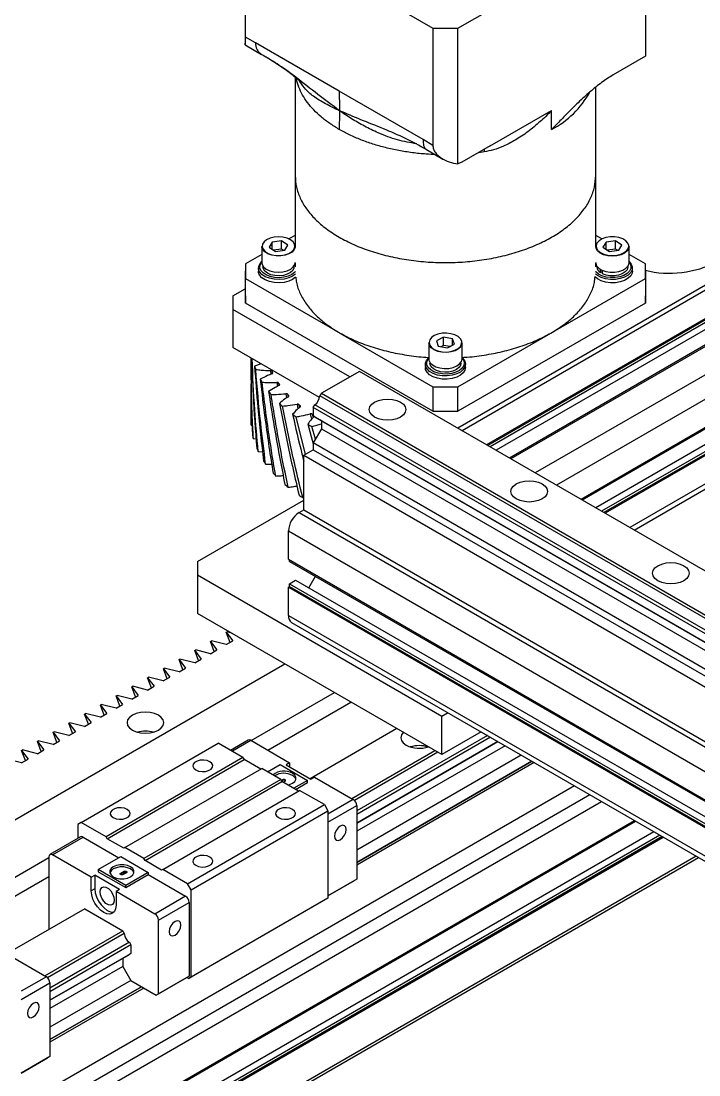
# Model space of a CAD drawing. Header units: millimetres. Extents: x 0 to 597, y 0 to 420.
# Drawn here: x 364.35 to 377.89, y 161.42 to 182.45 of the extents above; entities that cross this region are included whole.
import ezdxf

# ---------------------------------------------------------------- set-up
doc = ezdxf.new("R2010")
doc.units = ezdxf.units.MM

msp = doc.modelspace()

# ---------------------------------------------------------------- linework, layer by layer
at = {"color": 7, "linetype": 'Continuous', "lineweight": 25}
for p, q in [((368.824, 184.617), (368.824, 181.98)), ((376.824, 181.895), (376.824, 184.617)), ((368.832, 184.472), (372.573, 182.312)), ((368.832, 182.131), (368.832, 184.472)), ((373.074, 182.312), (376.816, 184.472)), ((376.816, 184.472), (376.816, 181.75)), ((372.573, 182.312), (373.074, 182.312)), ((372.573, 182.312), (372.573, 179.971)), ((373.074, 179.601), (373.074, 182.312)), ((368.823, 181.978), (369.154, 181.787)), ((369.029, 182.017), (368.832, 182.131)), ((370.702, 181.051), (369.029, 182.017)), ((376.816, 181.75), (376.173, 181.379)), ((376.816, 181.895), (376.816, 181.75)), ((369.824, 181.334), (369.824, 179.363)), ((375.824, 179.363), (375.824, 181.129)), ((372.376, 180.085), (370.702, 181.051)), ((373.717, 179.961), (374.945, 180.67)), ((374.945, 180.289), (374.945, 180.67)), ((372.573, 179.971), (372.376, 180.085)), ((372.444, 179.888), (372.775, 179.697)), ((373.717, 179.961), (373.154, 179.636)), ((373.154, 179.636), (373.074, 179.601)), ((369.824, 179.364), (369.824, 177.954)), ((375.824, 177.954), (375.824, 179.364)), ((381.198, 179.019), (373.069, 174.327)), ((381.776, 178.686), (373.647, 173.993)), ((381.799, 178.672), (373.67, 173.979)), ((381.846, 178.645), (373.717, 173.952)), ((381.964, 178.577), (373.835, 173.884)), ((382.233, 178.422), (374.104, 173.729)), ((382.257, 178.408), (374.128, 173.715)), ((369.824, 178.175), (369.7, 178.104)), ((375.948, 178.104), (375.824, 178.175)), ((369.364, 178.041), (369.304, 177.937)), ((369.551, 178.063), (369.364, 178.041)), ((369.364, 177.898), (369.364, 178.041)), ((369.677, 177.981), (369.551, 178.063)), ((369.551, 177.9), (369.551, 178.063)), ((369.617, 177.877), (369.677, 177.981)), ((376.031, 178.041), (375.97, 177.937)), ((376.217, 178.063), (376.031, 178.041)), ((376.031, 177.898), (376.031, 178.041)), ((376.344, 177.981), (376.217, 178.063)), ((376.217, 177.9), (376.217, 178.063)), ((376.284, 177.877), (376.344, 177.981)), ((369.157, 177.791), (368.832, 177.603)), ((369.157, 177.953), (369.157, 177.632)), ((369.304, 177.937), (369.43, 177.854)), ((369.551, 177.9), (369.39, 177.881)), ((369.43, 177.854), (369.617, 177.877)), ((369.591, 177.874), (369.551, 177.9)), ((375.831, 177.915), (375.824, 177.95)), ((375.97, 177.937), (376.097, 177.854)), ((376.217, 177.9), (376.056, 177.881)), ((376.097, 177.854), (376.284, 177.877)), ((376.258, 177.874), (376.217, 177.9)), ((376.49, 177.632), (376.49, 177.953)), ((376.816, 177.603), (376.49, 177.791)), ((368.832, 177.603), (368.832, 177.313)), ((369.181, 177.561), (369.181, 177.545)), ((369.8, 177.545), (369.8, 177.561)), ((369.824, 177.628), (369.824, 177.545)), ((375.824, 177.545), (375.824, 177.628)), ((375.848, 177.561), (375.848, 177.545)), ((376.467, 177.545), (376.467, 177.561)), ((376.816, 177.313), (376.816, 177.603)), ((368.824, 177.458), (368.824, 176.968)), ((369.09, 177.523), (369.09, 177.458)), ((375.92, 177.43), (375.92, 177.497)), ((375.958, 177.452), (375.92, 177.43)), ((375.958, 177.408), (375.958, 177.478)), ((376.557, 177.458), (376.557, 177.523)), ((376.824, 176.968), (376.824, 177.458)), ((368.832, 176.824), (368.832, 177.313)), ((368.832, 177.313), (370.688, 176.242)), ((374.959, 176.242), (376.816, 177.313)), ((376.816, 177.313), (376.816, 176.824)), ((368.581, 176.968), (368.824, 177.108)), ((368.581, 176.968), (368.581, 176.696)), ((368.832, 176.968), (368.832, 176.824)), ((382.653, 177.015), (375.532, 172.904)), ((382.676, 177.001), (375.556, 172.891)), ((376.816, 176.824), (376.816, 176.968)), ((372.573, 174.664), (368.832, 176.824)), ((376.816, 176.824), (373.074, 174.664)), ((382.921, 176.832), (375.825, 172.736)), ((383.039, 176.764), (375.943, 172.667)), ((370.914, 175.349), (368.581, 176.696)), ((368.581, 176.696), (368.581, 175.934)), ((382.676, 176.5), (375.99, 172.64)), ((382.676, 176.473), (376.013, 172.627)), ((370.688, 176.242), (370.702, 176.233)), ((370.702, 176.233), (370.717, 176.225)), ((370.717, 176.225), (372.573, 175.153)), ((372.785, 176.142), (372.643, 176.069)), ((372.966, 176.108), (372.785, 176.142)), ((372.785, 175.979), (372.785, 176.142)), ((373.005, 176), (372.966, 176.108)), ((372.966, 175.98), (372.966, 176.108)), ((373.074, 175.153), (374.931, 176.225)), ((374.931, 176.225), (374.959, 176.242)), ((370.311, 174.935), (368.581, 175.934)), ((372.49, 176.029), (372.49, 175.708)), ((372.643, 176.069), (372.681, 175.962)), ((372.681, 175.962), (372.862, 175.927)), ((372.785, 175.979), (372.732, 175.952)), ((372.916, 175.954), (372.785, 175.979)), ((372.862, 175.927), (373.005, 176)), ((373.157, 175.708), (373.157, 176.029)), ((368.941, 175.726), (368.941, 175.585)), ((376.592, 172.293), (382.672, 175.803)), ((369.142, 175.61), (369.013, 175.561)), ((369.361, 175.459), (369.373, 175.432)), ((371.106, 175.46), (370.347, 175.022)), ((401.212, 158.08), (371.106, 175.46)), ((372.424, 175.599), (372.424, 175.534)), ((372.514, 175.636), (372.514, 175.621)), ((373.133, 175.621), (373.133, 175.636)), ((373.224, 175.534), (373.224, 175.599)), ((368.944, 174.385), (368.944, 175.21)), ((369.493, 175.227), (369.511, 175.201)), ((369.513, 175.189), (369.511, 175.201)), ((370.347, 175.022), (370.316, 174.969)), ((370.347, 175.022), (400.951, 157.354)), ((372.573, 175.153), (373.074, 175.153)), ((372.573, 175.153), (372.573, 174.664)), ((373.074, 174.664), (373.074, 175.153)), ((369.673, 175.004), (369.696, 174.98)), ((369.7, 174.957), (369.696, 174.98)), ((400.951, 157.284), (370.316, 174.969)), ((368.941, 174.779), (368.941, 174.525)), ((369.897, 174.796), (369.925, 174.774)), ((369.929, 174.75), (369.925, 174.774)), ((370.161, 174.605), (370.184, 174.59)), ((370.184, 174.74), (370.215, 174.793)), ((401.389, 156.726), (370.184, 174.74)), ((370.184, 174.74), (370.184, 174.569)), ((400.951, 157.049), (370.215, 174.793)), ((372.573, 174.664), (373.074, 174.664)), ((368.943, 174.525), (368.942, 174.449)), ((370.027, 173.803), (369.841, 174.554)), ((370.077, 174.405), (370.184, 174.01)), ((370.184, 174.569), (401.389, 156.554)), ((370.215, 174.551), (370.184, 174.569)), ((370.202, 174.549), (370.199, 174.562)), ((370.215, 174.551), (401.389, 156.554)), ((401.389, 156.554), (370.316, 174.492)), ((370.347, 174.475), (370.316, 174.492)), ((370.347, 174.475), (401.389, 156.554)), ((370.347, 174.475), (370.347, 174.311)), ((368.944, 174.385), (368.967, 174.38)), ((370.228, 174.106), (370.156, 174.36)), ((370.347, 174.311), (370.184, 174.03)), ((370.347, 174.311), (401.389, 156.391)), ((368.987, 174.121), (369.044, 174.112)), ((401.389, 156.015), (370.184, 174.03)), ((370.184, 174.03), (370.184, 173.894)), ((369.085, 173.861), (369.174, 173.854)), ((369.995, 173.785), (370.184, 173.894)), ((369.995, 172.696), (369.995, 173.785)), ((369.995, 173.785), (401.389, 155.661)), ((370.184, 173.894), (401.389, 155.879)), ((369.974, 172.942), (369.995, 172.946)), ((367.874, 171.662), (369.995, 172.886)), ((369.901, 172.642), (369.995, 172.696)), ((369.901, 172.642), (434.012, 135.631)), ((369.995, 172.696), (402.994, 153.646)), ((369.689, 172.274), (433.8, 135.264)), ((369.689, 171.708), (369.689, 172.274)), ((367.874, 171.662), (367.874, 171.389)), ((369.689, 171.708), (433.8, 134.698)), ((369.713, 171.667), (369.713, 171.694)), ((369.713, 171.667), (433.824, 134.657)), ((372.753, 168.573), (367.874, 171.389)), ((367.874, 171.389), (367.874, 170.627)), ((369.713, 171.221), (369.83, 171.289)), ((369.83, 171.289), (433.941, 134.278)), ((370.094, 171.136), (370.229, 171.369)), ((369.689, 171.153), (369.713, 171.166)), ((369.689, 171.153), (433.8, 134.142)), ((369.689, 170.587), (369.689, 171.153)), ((369.713, 171.221), (433.824, 134.21)), ((369.713, 171.166), (369.713, 171.221)), ((369.713, 171.166), (433.824, 134.156)), ((372.753, 167.811), (367.874, 170.627)), ((369.689, 170.587), (433.8, 133.576)), ((369.751, 170.449), (433.862, 133.439)), ((368.448, 170.251), (368.465, 170.261)), ((368.448, 170.251), (368.577, 170.081)), ((368.523, 170.05), (368.448, 170.251)), ((368.541, 170.242), (368.465, 170.261)), ((368.134, 170.07), (368.151, 170.08)), ((368.134, 170.07), (368.262, 169.899)), ((368.209, 169.868), (368.134, 170.07)), ((368.447, 170.006), (368.151, 170.08)), ((368.447, 170.006), (368.577, 170.081)), ((367.819, 169.888), (367.837, 169.898)), ((367.819, 169.888), (367.948, 169.718)), ((367.894, 169.687), (367.819, 169.888)), ((368.132, 169.824), (367.837, 169.898)), ((368.132, 169.824), (368.262, 169.899)), ((346.184, 156.092), (369.618, 169.62)), ((367.505, 169.707), (367.523, 169.717)), ((367.505, 169.707), (367.634, 169.536)), ((367.58, 169.505), (367.505, 169.707)), ((367.818, 169.643), (367.523, 169.717)), ((367.818, 169.643), (367.948, 169.718)), ((366.877, 169.344), (366.894, 169.354)), ((366.877, 169.344), (367.005, 169.173)), ((366.952, 169.142), (366.877, 169.344)), ((367.19, 169.28), (366.894, 169.354)), ((367.19, 169.28), (367.32, 169.355)), ((367.191, 169.525), (367.208, 169.536)), ((367.191, 169.525), (367.32, 169.355)), ((367.266, 169.324), (367.191, 169.525)), ((367.504, 169.461), (367.208, 169.536)), ((367.504, 169.461), (367.634, 169.536)), ((366.562, 169.163), (366.58, 169.173)), ((366.562, 169.163), (366.691, 168.992)), ((366.637, 168.961), (366.562, 169.163)), ((366.875, 169.098), (366.58, 169.173)), ((366.875, 169.098), (367.005, 169.173)), ((366.248, 168.981), (366.266, 168.991)), ((366.248, 168.981), (366.377, 168.811)), ((366.323, 168.78), (366.248, 168.981)), ((366.561, 168.917), (366.266, 168.991)), ((366.561, 168.917), (366.691, 168.992)), ((368.947, 168.089), (370.608, 169.049)), ((365.934, 168.8), (365.951, 168.81)), ((365.934, 168.8), (366.063, 168.629)), ((366.009, 168.598), (365.934, 168.8)), ((366.247, 168.736), (365.951, 168.81)), ((366.247, 168.736), (366.377, 168.811)), ((369.277, 167.899), (370.938, 168.858)), ((365.619, 168.618), (365.637, 168.628)), ((365.619, 168.618), (365.748, 168.448)), ((365.695, 168.417), (365.619, 168.618)), ((365.933, 168.554), (365.637, 168.628)), ((365.933, 168.554), (366.063, 168.629)), ((372.877, 168.645), (372.753, 168.573)), ((372.753, 167.811), (372.753, 168.573)), ((365.305, 168.437), (365.323, 168.447)), ((365.305, 168.437), (365.434, 168.266)), ((365.38, 168.235), (365.305, 168.437)), ((365.618, 168.373), (365.323, 168.447)), ((365.618, 168.373), (365.748, 168.448)), ((371.855, 168.329), (370.123, 167.329)), ((364.677, 168.074), (364.694, 168.084)), ((364.99, 168.01), (364.694, 168.084)), ((364.99, 168.01), (365.12, 168.085)), ((364.991, 168.256), (365.008, 168.266)), ((364.991, 168.256), (365.12, 168.085)), ((365.066, 168.054), (364.991, 168.256)), ((365.304, 168.191), (365.008, 168.266)), ((365.304, 168.191), (365.434, 168.266)), ((368.887, 168.1), (368.531, 167.894)), ((368.937, 168.095), (369.712, 167.647)), ((373.663, 168.191), (371.054, 166.685)), ((373.724, 168.156), (371.054, 166.614)), ((373.537, 168.263), (372.753, 167.811)), ((364.362, 167.893), (364.38, 167.903)), ((364.362, 167.893), (364.491, 167.722)), ((364.438, 167.691), (364.362, 167.893)), ((364.675, 167.828), (364.38, 167.903)), ((364.675, 167.828), (364.805, 167.904)), ((364.677, 168.074), (364.805, 167.904)), ((364.752, 167.873), (364.677, 168.074)), ((365.552, 166.457), (368.286, 168.035)), ((368.781, 167.749), (368.286, 168.035)), ((370.952, 166.932), (372.614, 167.891)), ((371.054, 166.443), (373.872, 168.07)), ((371.054, 166.443), (373.872, 168.07)), ((373.872, 168.07), (371.054, 166.443)), ((371.054, 166.443), (373.872, 168.07)), ((374.014, 167.988), (371.054, 166.28)), ((364.361, 167.647), (364.066, 167.721)), ((364.361, 167.647), (364.491, 167.722)), ((368.781, 167.749), (366.047, 166.171)), ((366.071, 166.13), (368.805, 167.709)), ((368.781, 167.749), (368.805, 167.709)), ((369.135, 167.518), (368.805, 167.709)), ((372.675, 167.856), (371.009, 166.893)), ((374.339, 167.801), (371.054, 165.904)), ((371.054, 165.659), (374.551, 167.678)), ((374.551, 167.678), (371.054, 165.659)), ((366.424, 165.953), (369.159, 167.532)), ((369.536, 167.314), (369.159, 167.532)), ((369.272, 167.466), (369.522, 167.611)), ((369.522, 167.611), (370.068, 167.295)), ((369.712, 167.647), (369.642, 167.606)), ((369.642, 167.606), (370.137, 167.321)), ((369.712, 167.647), (369.712, 167.566)), ((374.598, 167.651), (371.054, 165.605)), ((369.536, 167.314), (366.802, 165.736)), ((366.825, 165.695), (369.559, 167.273)), ((369.536, 167.314), (369.559, 167.273)), ((369.573, 167.308), (369.547, 167.294)), ((369.555, 167.281), (369.573, 167.292)), ((369.889, 167.083), (369.559, 167.273)), ((369.573, 167.292), (369.573, 167.308)), ((369.583, 167.26), (369.621, 167.281)), ((370.068, 167.295), (369.795, 167.137)), ((369.833, 167.115), (370.068, 167.251)), ((370.068, 167.251), (370.068, 167.295)), ((370.137, 167.321), (370.207, 167.362)), ((370.207, 167.362), (370.983, 166.914)), ((375.4, 167.188), (349.272, 152.105)), ((367.179, 165.518), (369.913, 167.096)), ((370.408, 166.811), (369.913, 167.096)), ((367.674, 165.232), (370.408, 166.811)), ((367.744, 165.11), (370.478, 166.688)), ((370.408, 166.811), (370.478, 166.688)), ((370.478, 166.688), (370.478, 164.946)), ((371.054, 166.791), (371.054, 165.322)), ((352.522, 152.598), (376.597, 166.497)), ((352.545, 152.585), (376.621, 166.483)), ((365.552, 166.457), (365.482, 166.416)), ((365.482, 166.416), (365.482, 166.134)), ((366.047, 166.171), (365.552, 166.457)), ((352.908, 152.375), (376.984, 166.274)), ((353.026, 152.307), (377.102, 166.206)), ((353.073, 152.28), (377.149, 166.179)), ((353.097, 152.266), (377.173, 166.165)), ((365.54, 166.168), (364.927, 165.814)), ((364.977, 165.809), (365.59, 166.163)), ((365.59, 166.163), (366.302, 165.752)), ((366.071, 166.13), (366.047, 166.171)), ((366.401, 165.94), (366.071, 166.13)), ((364.906, 165.768), (364.906, 164.318)), ((365.753, 165.361), (364.977, 165.809)), ((365.892, 165.515), (366.34, 165.774)), ((366.34, 165.774), (366.886, 165.458)), ((366.424, 165.953), (366.401, 165.94)), ((366.802, 165.736), (366.424, 165.953)), ((353.801, 151.86), (377.877, 165.758)), ((362.818, 164.552), (364.906, 165.757)), ((366.825, 165.695), (366.802, 165.736)), ((367.155, 165.504), (366.825, 165.695)), ((363.148, 164.361), (364.906, 165.376)), ((365.753, 165.361), (365.823, 165.402)), ((365.753, 165.089), (365.753, 165.361)), ((366.318, 165.116), (365.823, 165.402)), ((365.823, 165.402), (365.823, 165.13)), ((366.439, 165.199), (365.892, 165.515)), ((365.892, 165.515), (365.892, 165.472)), ((365.892, 165.472), (366.439, 165.156)), ((366.34, 165.425), (366.333, 165.42)), ((366.34, 165.442), (366.406, 165.48)), ((366.406, 165.463), (366.34, 165.425)), ((366.34, 165.425), (366.34, 165.442)), ((366.453, 165.453), (366.387, 165.414)), ((366.406, 165.463), (366.406, 165.48)), ((366.886, 165.458), (366.439, 165.199)), ((366.439, 165.156), (366.886, 165.414)), ((366.886, 165.458), (366.886, 165.414)), ((366.886, 165.414), (367.636, 164.982)), ((367.179, 165.518), (367.155, 165.504)), ((367.674, 165.232), (367.179, 165.518)), ((366.439, 165.156), (366.439, 165.199)), ((367.744, 165.11), (367.674, 165.232)), ((371.054, 165.322), (370.478, 164.99)), ((370.478, 164.99), (371.006, 165.294)), ((371.054, 165.322), (371.006, 165.294)), ((365.823, 165.13), (365.753, 165.089)), ((366.318, 165.116), (366.248, 165.076)), ((366.248, 165.076), (366.248, 164.803)), ((367.023, 164.628), (366.248, 165.076)), ((367.636, 164.982), (367.023, 164.628)), ((367.744, 163.368), (367.744, 165.11)), ((370.478, 164.946), (367.744, 163.368)), ((370.478, 164.946), (370.431, 164.919)), ((365.621, 164.73), (363.994, 163.791)), ((365.621, 164.73), (366.38, 164.292)), ((367.094, 164.505), (367.707, 164.859)), ((370.431, 164.919), (367.697, 163.34)), ((367.707, 164.859), (367.707, 163.389)), ((367.094, 163.036), (367.094, 164.505)), ((364.824, 163.394), (366.38, 164.292)), ((366.38, 164.292), (366.41, 164.239)), ((366.41, 164.239), (364.88, 163.356)), ((366.512, 164.063), (364.925, 163.147)), ((366.542, 164.01), (364.925, 163.077)), ((366.512, 164.063), (366.542, 164.01)), ((366.542, 164.01), (366.542, 163.839)), ((364.079, 163.824), (364.855, 163.376)), ((364.925, 162.905), (366.542, 163.839)), ((364.925, 162.905), (366.512, 163.821)), ((366.41, 163.762), (364.925, 162.905)), ((364.925, 162.905), (366.38, 163.745)), ((366.41, 163.762), (366.38, 163.745)), ((366.38, 163.745), (366.38, 163.581)), ((366.542, 163.839), (366.512, 163.821)), ((366.38, 163.581), (364.925, 162.742)), ((366.38, 163.581), (366.542, 163.3)), ((366.542, 163.3), (364.925, 162.366)), ((364.925, 163.254), (364.925, 161.784)), ((366.542, 163.3), (367.047, 163.008)), ((367.047, 163.008), (367.659, 163.362)), ((367.707, 163.389), (367.094, 163.036)), ((367.659, 163.362), (367.707, 163.389)), ((367.659, 163.362), (367.697, 163.34)), ((367.697, 163.34), (367.744, 163.368)), ((364.925, 162.121), (366.754, 163.177)), ((366.754, 163.177), (364.925, 162.121)), ((366.802, 163.15), (364.925, 162.067)), ((367.047, 163.008), (367.094, 163.036)), ((364.925, 161.784), (364.35, 161.452)), ((364.925, 161.784), (364.878, 161.757)), ((364.35, 161.452), (364.878, 161.757))]:
    msp.add_line(p, q, dxfattribs=at)
at = {"color": 8, "linetype": 'Continuous', "lineweight": 25}
for p, q in [((373.598, 179.892), (373.597, 179.84)), ((381.286, 178.969), (373.156, 174.276)), ((382.747, 178.125), (374.618, 173.432)), ((382.653, 177.581), (375.042, 173.187)), ((382.653, 175.893), (376.504, 172.344)), ((369.33, 175.474), (369.337, 175.402)), ((369.361, 175.459), (369.366, 175.41)), ((369.46, 175.239), (369.471, 175.162)), ((369.493, 175.227), (369.5, 175.178)), ((369.638, 175.014), (369.652, 174.931)), ((369.673, 175.004), (369.682, 174.951)), ((369.86, 174.804), (369.879, 174.711)), ((369.897, 174.796), (369.909, 174.737)), ((370.123, 174.61), (370.148, 174.505)), ((370.161, 174.605), (370.173, 174.558)), ((368.56, 167.877), (368.937, 168.095)), ((351.7, 153.153), (375.706, 167.011)), ((351.866, 152.977), (375.942, 166.875)), ((370.983, 166.914), (370.478, 166.623)), ((370.478, 166.459), (371.054, 166.791)), ((353.752, 151.888), (377.828, 165.787)), ((364.855, 163.376), (364.35, 163.085)), ((364.35, 162.922), (364.925, 163.254))]:
    msp.add_line(p, q, dxfattribs=at)
at = {"color": 8, "linetype": 'Continuous', "lineweight": 25, "flags": 128}
msp.add_lwpolyline([(373.597, 179.84), (373.489, 179.825), (373.479, 179.823)], dxfattribs=at)
at = {"color": 7, "linetype": 'Continuous', "lineweight": 25, "flags": 128}
for points in [[(369.81, 177.997), (369.781, 178.045), (369.73, 178.087), (369.661, 178.12), (369.579, 178.14), (369.491, 178.147), (369.403, 178.141), (369.321, 178.12), (369.252, 178.088), (369.201, 178.046), (369.171, 177.998), (369.165, 177.946), (369.182, 177.896), (369.223, 177.851), (369.284, 177.813), (369.36, 177.786), (369.445, 177.772), (369.534, 177.772), (369.62, 177.786), (369.696, 177.812), (369.757, 177.85), (369.798, 177.895), (369.816, 177.946), (369.81, 177.997)], [(375.837, 177.921), (375.867, 177.873), (375.918, 177.831), (375.987, 177.798), (376.068, 177.777), (376.156, 177.77), (376.245, 177.777), (376.326, 177.798), (376.395, 177.83), (376.447, 177.872), (376.477, 177.92), (376.483, 177.971), (376.465, 178.022), (376.424, 178.067), (376.364, 178.105), (376.288, 178.132), (376.202, 178.146), (376.113, 178.146), (376.028, 178.132), (375.952, 178.105), (375.891, 178.068), (375.85, 178.022), (375.831, 177.972), (375.837, 177.921)], [(369.824, 177.953), (369.823, 177.94), (369.804, 177.889), (369.762, 177.842), (369.7, 177.804), (369.623, 177.777), (369.535, 177.763), (369.444, 177.763), (369.357, 177.777), (369.28, 177.804), (369.218, 177.843), (369.176, 177.889), (369.158, 177.941), (369.157, 177.953)], [(376.49, 177.953), (376.483, 177.914), (376.453, 177.865), (376.4, 177.822), (376.33, 177.789), (376.246, 177.768), (376.156, 177.761), (376.066, 177.768), (375.983, 177.789), (375.913, 177.822), (375.861, 177.865), (375.831, 177.915)], [(369.831, 177.402), (369.773, 177.36), (369.694, 177.325), (369.602, 177.302), (369.503, 177.293), (369.403, 177.298), (369.309, 177.318), (369.226, 177.35), (369.16, 177.394), (369.114, 177.445), (369.092, 177.502), (369.095, 177.56), (369.123, 177.615), (369.157, 177.651)], [(369.754, 177.393), (369.681, 177.36), (369.595, 177.338), (369.502, 177.33), (369.409, 177.335), (369.321, 177.353), (369.244, 177.384), (369.182, 177.424), (369.139, 177.472), (369.119, 177.525), (369.122, 177.579), (369.148, 177.631), (369.157, 177.642)], [(369.157, 177.632), (369.164, 177.594), (369.194, 177.544), (369.246, 177.501), (369.317, 177.468), (369.4, 177.447), (369.49, 177.44), (369.58, 177.447), (369.663, 177.468), (369.734, 177.501), (369.786, 177.543), (369.817, 177.593), (369.824, 177.632)], [(369.8, 177.545), (369.797, 177.521), (369.774, 177.474), (369.729, 177.432), (369.666, 177.398), (369.589, 177.376), (369.505, 177.367), (369.42, 177.371), (369.34, 177.389), (369.272, 177.419), (369.22, 177.458), (369.189, 177.504), (369.181, 177.545)], [(376.49, 177.651), (376.533, 177.602), (376.555, 177.545), (376.552, 177.487), (376.524, 177.432), (376.473, 177.382), (376.402, 177.341), (376.316, 177.312), (376.22, 177.295), (376.119, 177.294), (376.022, 177.306), (375.932, 177.332), (375.857, 177.371), (375.817, 177.402)], [(376.49, 177.642), (376.508, 177.618), (376.529, 177.565), (376.526, 177.511), (376.5, 177.46), (376.452, 177.413), (376.386, 177.375), (376.305, 177.347), (376.216, 177.332), (376.122, 177.331), (376.031, 177.342), (375.947, 177.367), (375.877, 177.403), (375.824, 177.447), (375.82, 177.453)], [(375.824, 177.632), (375.825, 177.62), (375.843, 177.568), (375.884, 177.522), (375.946, 177.483), (376.024, 177.456), (376.111, 177.442), (376.202, 177.442), (376.289, 177.456), (376.367, 177.483), (376.429, 177.521), (376.471, 177.567), (376.49, 177.619), (376.49, 177.632)], [(376.467, 177.545), (376.466, 177.537), (376.45, 177.488), (376.412, 177.444), (376.354, 177.407), (376.281, 177.382), (376.199, 177.368), (376.113, 177.368), (376.031, 177.382), (375.958, 177.408)], [(369.831, 177.337), (369.773, 177.295), (369.694, 177.259), (369.602, 177.236), (369.503, 177.227), (369.403, 177.233), (369.309, 177.252), (369.226, 177.285), (369.16, 177.328), (369.114, 177.38), (369.092, 177.436), (369.09, 177.458)], [(369.828, 177.453), (369.812, 177.435), (369.754, 177.393)], [(376.557, 177.458), (376.552, 177.422), (376.524, 177.366), (376.473, 177.317), (376.402, 177.276), (376.316, 177.246), (376.22, 177.23), (376.119, 177.228), (376.022, 177.241), (375.932, 177.267), (375.857, 177.305), (375.817, 177.337)], [(372.758, 176.219), (372.674, 176.202), (372.601, 176.173), (372.545, 176.133), (372.509, 176.086), (372.497, 176.035), (372.509, 175.984), (372.544, 175.937), (372.6, 175.897), (372.673, 175.867), (372.757, 175.85), (372.845, 175.846), (372.932, 175.857), (373.012, 175.88), (373.077, 175.915), (373.123, 175.959), (373.147, 176.009), (373.148, 176.06), (373.124, 176.109), (373.078, 176.153), (373.013, 176.188), (372.934, 176.212), (372.847, 176.223), (372.758, 176.219)], [(373.157, 176.029), (373.154, 176.003), (373.129, 175.952), (373.082, 175.907), (373.015, 175.872), (372.935, 175.848), (372.846, 175.837), (372.755, 175.841), (372.67, 175.859), (372.596, 175.889), (372.539, 175.93), (372.503, 175.978), (372.49, 176.029)], [(373.157, 175.727), (373.168, 175.717), (373.208, 175.664), (373.224, 175.606), (373.214, 175.549), (373.18, 175.494), (373.124, 175.446), (373.049, 175.408), (372.959, 175.382), (372.861, 175.369), (372.761, 175.371), (372.665, 175.387), (372.579, 175.417), (372.508, 175.458), (372.457, 175.507), (372.429, 175.563), (372.426, 175.621), (372.447, 175.677), (372.49, 175.727)], [(373.157, 175.718), (373.182, 175.681), (373.197, 175.628), (373.188, 175.574), (373.156, 175.523), (373.104, 175.478), (373.034, 175.443), (372.95, 175.418), (372.859, 175.406), (372.765, 175.408), (372.676, 175.423), (372.595, 175.451), (372.529, 175.489), (372.481, 175.535), (372.455, 175.587), (372.452, 175.641), (372.473, 175.694), (372.49, 175.718)], [(372.49, 175.708), (372.493, 175.682), (372.518, 175.632), (372.565, 175.587), (372.631, 175.551), (372.711, 175.527), (372.8, 175.516), (372.891, 175.52)], [(372.891, 175.52), (372.976, 175.537), (373.051, 175.567), (373.108, 175.608), (373.145, 175.656), (373.157, 175.708), (373.157, 175.708)], [(373.224, 175.534), (373.214, 175.483), (373.18, 175.429), (373.124, 175.381), (373.049, 175.343), (372.959, 175.317), (372.861, 175.304), (372.761, 175.306), (372.665, 175.322), (372.579, 175.351), (372.508, 175.392), (372.457, 175.442), (372.429, 175.498), (372.424, 175.534)], [(373.133, 175.621), (373.125, 175.58), (373.094, 175.534), (373.043, 175.495), (372.974, 175.465), (372.894, 175.447), (372.809, 175.442), (372.725, 175.452), (372.648, 175.474), (372.585, 175.507), (372.54, 175.549), (372.517, 175.597), (372.514, 175.621)], [(371.928, 174.547), (371.852, 174.513), (371.764, 174.492), (371.669, 174.485), (371.574, 174.492), (371.486, 174.513), (371.41, 174.547), (371.351, 174.591), (371.315, 174.642), (371.302, 174.697), (371.315, 174.751), (371.351, 174.802), (371.41, 174.846), (371.486, 174.88), (371.574, 174.901), (371.669, 174.908), (371.764, 174.901), (371.852, 174.88), (371.928, 174.846), (371.986, 174.802), (372.023, 174.751), (372.036, 174.697), (372.023, 174.642), (371.986, 174.591), (371.928, 174.547)], [(374.757, 172.914), (374.681, 172.88), (374.592, 172.859), (374.497, 172.852), (374.402, 172.859), (374.314, 172.88), (374.238, 172.914), (374.18, 172.958), (374.143, 173.009), (374.131, 173.064), (374.143, 173.119), (374.18, 173.17), (374.238, 173.213), (374.314, 173.247), (374.402, 173.268), (374.497, 173.275), (374.592, 173.268), (374.681, 173.247), (374.757, 173.213), (374.815, 173.17), (374.851, 173.119), (374.864, 173.064), (374.851, 173.009), (374.815, 172.958), (374.757, 172.914)], [(377.585, 171.281), (377.509, 171.248), (377.421, 171.226), (377.326, 171.219), (377.231, 171.226), (377.142, 171.248), (377.066, 171.281), (377.008, 171.325), (376.972, 171.376), (376.959, 171.431), (376.972, 171.486), (377.008, 171.537), (377.066, 171.581), (377.142, 171.614), (377.231, 171.635), (377.326, 171.643), (377.421, 171.635), (377.509, 171.614), (377.585, 171.581), (377.643, 171.537), (377.68, 171.486), (377.692, 171.431), (377.68, 171.376), (377.643, 171.325), (377.585, 171.281)], [(367.092, 168.597), (367.016, 168.631), (366.927, 168.652), (366.832, 168.659), (366.737, 168.652), (366.649, 168.631), (366.573, 168.597), (366.515, 168.553), (366.478, 168.502), (366.466, 168.448), (366.478, 168.393), (366.515, 168.342), (366.573, 168.298), (366.649, 168.264), (366.737, 168.243), (366.832, 168.236), (366.927, 168.243), (367.016, 168.264), (367.092, 168.298), (367.15, 168.342), (367.186, 168.393), (367.199, 168.448), (367.186, 168.502), (367.15, 168.553), (367.092, 168.597)], [(371.984, 168.255), (371.982, 168.254), (371.946, 168.202), (371.933, 168.148), (371.946, 168.093), (371.982, 168.042), (372.041, 167.998)], [(367.839, 167.504), (367.896, 167.481), (367.963, 167.471), (368.032, 167.475), (368.095, 167.492), (368.144, 167.52), (368.173, 167.556), (368.179, 167.596), (368.161, 167.635), (368.121, 167.668), (368.065, 167.691), (367.997, 167.701), (367.928, 167.698), (367.865, 167.681), (367.816, 167.652), (367.787, 167.616), (367.781, 167.576), (367.799, 167.537), (367.839, 167.504)], [(369.621, 167.281), (369.628, 167.288), (369.63, 167.295), (369.628, 167.302), (369.621, 167.308), (369.61, 167.313), (369.597, 167.314), (369.584, 167.313), (369.573, 167.308)], [(369.676, 167.206), (369.707, 167.213), (369.769, 167.239), (369.814, 167.275), (369.837, 167.316), (369.837, 167.36), (369.814, 167.402), (369.769, 167.438)], [(366.189, 166.552), (366.246, 166.529), (366.313, 166.519), (366.382, 166.522), (366.445, 166.539), (366.494, 166.567), (366.523, 166.604), (366.529, 166.644), (366.511, 166.682), (366.472, 166.715), (366.415, 166.738), (366.348, 166.749), (366.278, 166.745), (366.215, 166.728), (366.166, 166.7), (366.137, 166.664), (366.131, 166.624), (366.149, 166.585), (366.189, 166.552)], [(369.489, 166.552), (369.545, 166.529), (369.613, 166.519), (369.682, 166.522), (369.745, 166.539), (369.794, 166.567), (369.823, 166.604), (369.829, 166.644), (369.811, 166.682), (369.771, 166.715), (369.714, 166.738), (369.647, 166.749), (369.578, 166.745), (369.515, 166.728), (369.466, 166.7), (369.437, 166.664), (369.431, 166.624), (369.449, 166.585), (369.489, 166.552)], [(370.606, 166.179), (370.615, 166.132), (370.64, 166.103), (370.679, 166.095), (370.724, 166.111), (370.769, 166.147), (370.807, 166.199), (370.832, 166.258), (370.841, 166.315), (370.832, 166.362), (370.807, 166.391), (370.769, 166.399), (370.724, 166.383), (370.679, 166.347), (370.64, 166.295), (370.615, 166.236), (370.606, 166.179)], [(367.839, 165.6), (367.896, 165.577), (367.963, 165.566), (368.032, 165.57), (368.095, 165.587), (368.144, 165.615), (368.173, 165.651), (368.179, 165.691), (368.161, 165.73), (368.121, 165.763), (368.065, 165.786), (367.997, 165.796), (367.928, 165.793), (367.865, 165.776), (367.816, 165.747), (367.787, 165.711), (367.781, 165.671), (367.799, 165.632), (367.839, 165.6)], [(366.191, 165.372), (366.253, 165.346), (366.325, 165.333), (366.401, 165.333), (366.474, 165.346), (366.535, 165.372), (366.58, 165.408), (366.603, 165.45), (366.603, 165.494), (366.58, 165.535), (366.535, 165.571), (366.474, 165.597), (366.401, 165.61), (366.325, 165.61), (366.253, 165.597), (366.191, 165.571), (366.146, 165.535), (366.123, 165.494), (366.123, 165.45), (366.146, 165.408), (366.191, 165.372)], [(366.604, 165.45), (366.603, 165.45), (366.58, 165.492), (366.535, 165.527), (366.474, 165.553), (366.401, 165.567), (366.325, 165.567), (366.253, 165.553), (366.191, 165.527), (366.146, 165.492), (366.123, 165.45), (366.123, 165.45)], [(366.387, 165.414), (366.376, 165.41), (366.363, 165.409), (366.35, 165.41), (366.34, 165.414), (366.332, 165.421), (366.33, 165.428), (366.332, 165.435), (366.34, 165.442)], [(366.417, 165.432), (366.416, 165.432), (366.406, 165.436), (366.398, 165.442), (366.396, 165.45), (366.398, 165.457), (366.406, 165.463)], [(366.453, 165.453), (366.442, 165.457), (366.429, 165.458), (366.416, 165.457), (366.406, 165.453), (366.398, 165.446), (366.397, 165.444)], [(366.406, 165.48), (366.416, 165.484), (366.429, 165.485), (366.442, 165.484), (366.453, 165.48), (366.46, 165.473), (366.462, 165.466), (366.46, 165.459), (366.453, 165.453)], [(366.212, 164.905), (366.204, 164.855), (366.179, 164.82), (366.142, 164.805), (366.095, 164.812), (366.046, 164.84), (366, 164.887), (365.963, 164.945), (365.938, 165.008), (365.929, 165.069), (365.938, 165.12), (365.963, 165.155), (366, 165.169), (366.046, 165.162), (366.095, 165.134), (366.142, 165.088), (366.179, 165.03), (366.204, 164.966), (366.212, 164.905)], [(366.248, 164.803), (366.239, 164.734), (366.214, 164.68), (366.175, 164.643), (366.124, 164.627), (366.064, 164.633), (366, 164.661), (365.936, 164.707), (365.876, 164.77), (365.825, 164.845), (365.786, 164.927), (365.761, 165.01), (365.753, 165.089)], [(365.823, 165.13), (365.832, 165.051), (365.857, 164.968), (365.896, 164.886), (365.947, 164.811), (366.007, 164.748), (366.071, 164.701), (366.135, 164.674), (366.195, 164.668), (366.207, 164.67)], [(367.542, 164.41), (367.533, 164.457), (367.507, 164.486), (367.469, 164.494), (367.424, 164.478), (367.379, 164.442), (367.34, 164.39), (367.315, 164.331), (367.306, 164.274), (367.315, 164.227), (367.34, 164.198), (367.379, 164.19), (367.424, 164.206), (367.469, 164.242), (367.507, 164.294), (367.533, 164.353), (367.542, 164.41)], [(364.477, 162.641), (364.486, 162.594), (364.512, 162.565), (364.55, 162.558), (364.595, 162.573), (364.64, 162.61), (364.679, 162.661), (364.704, 162.72), (364.713, 162.777), (364.704, 162.824), (364.679, 162.854), (364.64, 162.861), (364.595, 162.845), (364.55, 162.809), (364.512, 162.757), (364.486, 162.699), (364.477, 162.641)]]:
    msp.add_lwpolyline(points, dxfattribs=at)
at = {"color": 8, "linetype": 'Continuous', "lineweight": 25}
msp.add_arc((374.084, 181.93), 1.854, 297.6717, 330.9784, dxfattribs=at)
at = {"color": 7, "linetype": 'Continuous', "lineweight": 25}
for centre, radius, start, end in [((375.989, 177.554), 0.141, 183.4857, 241.054), ((377.297, 179.495), 2.076, 256.4756, 297.1673), ((370.401, 176.028), 1.465, 198.6171, 201.2085), ((370.625, 176.137), 1.714, 209.0806, 211.4146), ((370.916, 176.342), 2.07, 218.4057, 220.4662), ((371.252, 176.663), 2.535, 226.5764, 228.3774), ((370.077, 174.99), 0.24, 305, 354.999), ((371.606, 177.102), 3.1, 233.7106, 235.2854), ((370.227, 174.464), 1.285, 180.6667, 183.5049), ((371.946, 177.639), 3.736, 239.9743, 241.3643), ((370.307, 174.475), 1.367, 192.3213, 195.041), ((370.484, 174.539), 1.555, 203.3303, 205.8238), ((370.747, 174.691), 1.859, 213.3159, 215.527), ((371.062, 174.946), 2.265, 222.1255, 224.0655), ((371.407, 175.318), 2.773, 229.8225, 231.5189), ((371.76, 175.804), 3.374, 236.5541, 238.042), ((370.15, 172.253), 0.461, 122.605, 177.3943), ((369.836, 170.57), 0.148, 173.7014, 234.9854), ((366.832, 167.669), 0.609, 74.8013, 105.1992), ((368.908, 168.054), 0.0503, 54.3664, 114.3108), ((372.302, 168.504), 0.569, 242.7112, 288.8304), ((372.3, 167.385), 0.604, 72.8685, 107.1312), ((369.6, 167.141), 0.342, 60.3306, 129.8409), ((369.598, 167.08), 0.358, 61.406, 121.3084), ((369.596, 167.252), 0.0466, 48.8129, 119.6225), ((369.716, 167.278), 0.128, 17.4911, 65.2731), ((370.9, 166.784), 0.154, 2.5999, 57.4001), ((365.561, 166.122), 0.0503, 54.3664, 114.3108), ((364.95, 165.775), 0.0437, 50.7881, 189.2148), ((367.553, 164.852), 0.154, 2.5999, 57.4001), ((366.94, 164.499), 0.154, 2.5999, 57.4001), ((366.649, 164.26), 0.24, 184.9969, 235.0012), ((364.772, 163.247), 0.154, 2.5999, 57.4001)]:
    msp.add_arc(centre, radius, start, end, dxfattribs=at)
for points, knots in [([(368.824, 181.98), (368.824, 181.979), (368.825, 181.975), (368.828, 181.997), (368.831, 182.044), (368.831, 182.102), (368.832, 182.131)], [0, 0, 0, 0, 0.250324, 0.500353, 0.75078, 1, 1, 1, 1]), ([(369.029, 182.017), (369.035, 181.973), (369.045, 181.903), (369.097, 181.828), (369.135, 181.801), (369.154, 181.787)], [0, 0, 0, 0, 0.45031, 0.717513, 1, 1, 1, 1]), ([(370.709, 180.662), (370.562, 180.771), (370.265, 180.991), (369.881, 181.302), (369.51, 181.572), (369.272, 181.716), (369.154, 181.787)], [0, 0, 0, 0, 0.277288, 0.563202, 0.782885, 1, 1, 1, 1]), ([(369.186, 181.772), (369.324, 181.688), (369.539, 181.557), (369.761, 181.389), (369.861, 181.302), (369.886, 181.279), (369.894, 181.271), (369.899, 181.265), (369.904, 181.26), (369.909, 181.254), (369.918, 181.244), (369.915, 181.247), (369.914, 181.248)], [0, 0, 0, 0, 0.5112779, 0.8034769, 0.8730934, 0.8839982, 0.8930129, 0.9010082, 0.9091443, 0.9313526, 0.9785133, 1, 1, 1, 1]), ([(376.173, 181.379), (376.096, 181.33), (375.939, 181.23), (375.706, 181.037), (375.516, 180.863), (375.368, 180.719), (375.263, 180.614), (375.16, 180.51), (375.055, 180.402), (374.984, 180.329), (374.945, 180.289)], [0, 0, 0, 0, 0.1820634, 0.3672298, 0.557891, 0.6461894, 0.7347473, 0.8203976, 0.903051, 1, 1, 1, 1]), ([(370.702, 181.051), (370.703, 181.018), (370.703, 180.948), (370.708, 180.82), (370.708, 180.722), (370.709, 180.662)], [0, 0, 0, 0, 0.25132, 0.542319, 1, 1, 1, 1]), ([(370.709, 180.662), (370.708, 180.626), (370.708, 180.553), (370.705, 180.452), (370.703, 180.364), (370.703, 180.314), (370.702, 180.289)], [0, 0, 0, 0, 0.290397, 0.59473, 0.799568, 1, 1, 1, 1]), ([(372.444, 179.888), (372.307, 179.963), (372.028, 180.115), (371.585, 180.306), (371.132, 180.481), (370.849, 180.602), (370.709, 180.662)], [0, 0, 0, 0, 0.246657, 0.498616, 0.752667, 1, 1, 1, 1]), ([(374.945, 180.67), (374.906, 180.629), (374.832, 180.552), (374.715, 180.443), (374.596, 180.34), (374.472, 180.243), (374.345, 180.154), (374.221, 180.076), (374.102, 180.011), (373.958, 179.943), (373.792, 179.879), (373.659, 179.853), (373.597, 179.84)], [0, 0, 0, 0, 0.106873, 0.203418, 0.302038, 0.400145, 0.498791, 0.588308, 0.671838, 0.749498, 0.881728, 1, 1, 1, 1]), ([(372.376, 180.085), (372.378, 180.044), (372.381, 179.977), (372.407, 179.917), (372.432, 179.898), (372.444, 179.888)], [0, 0, 0, 0, 0.45031, 0.717513, 1, 1, 1, 1]), ([(372.573, 179.971), (372.576, 179.946), (372.581, 179.896), (372.633, 179.804), (372.739, 179.71), (372.898, 179.633), (373.015, 179.612), (373.074, 179.601)], [0, 0, 0, 0, 0.124938, 0.250034, 0.499684, 0.749837, 1, 1, 1, 1]), ([(369.837, 177.343), (369.84, 177.307), (369.849, 177.195), (369.918, 177.012), (370.04, 176.799), (370.212, 176.597), (370.425, 176.408), (370.601, 176.297), (370.688, 176.242)], [0, 0, 0, 0, 0.088719, 0.270974, 0.453232, 0.635487, 0.817743, 1, 1, 1, 1]), ([(374.959, 176.242), (375.047, 176.297), (375.222, 176.408), (375.435, 176.597), (375.608, 176.799), (375.73, 177.012), (375.8, 177.198), (375.809, 177.312), (375.812, 177.351)], [0, 0, 0, 0, 0.181087, 0.362175, 0.543262, 0.724348, 0.905437, 1, 1, 1, 1]), ([(370.717, 176.225), (370.812, 176.175), (371.004, 176.073), (371.332, 175.951), (371.682, 175.851), (372.052, 175.781), (372.324, 175.744), (372.472, 175.739), (372.49, 175.739)], [0, 0, 0, 0, 0.194496, 0.388991, 0.583485, 0.777981, 0.972475, 1, 1, 1, 1]), ([(373.164, 175.739), (373.18, 175.74), (373.326, 175.744), (373.596, 175.781), (373.966, 175.851), (374.316, 175.951), (374.644, 176.073), (374.835, 176.175), (374.931, 176.225)], [0, 0, 0, 0, 0.024102, 0.219283, 0.414461, 0.609641, 0.804821, 1, 1, 1, 1]), ([(368.987, 174.121), (368.974, 174.397), (368.948, 174.931), (368.946, 175.466), (368.945, 175.724)], [0, 0, 0, 0, 0.517593, 1, 1, 1, 1]), ([(368.956, 175.718), (368.964, 175.476), (368.983, 174.877), (369.029, 174.28), (369.056, 173.923)], [0, 0, 0, 0, 0.402143, 1, 1, 1, 1]), ([(369.085, 173.861), (369.06, 174.136), (369.006, 174.752), (368.979, 175.371), (368.964, 175.713)], [0, 0, 0, 0, 0.4467431, 1, 1, 1, 1]), ([(368.944, 175.585), (368.943, 175.476), (368.94, 175.009), (368.958, 174.542), (368.972, 174.184)], [0, 0, 0, 0, 0.232368, 1, 1, 1, 1]), ([(369.013, 175.561), (369.033, 175.285), (369.079, 174.652), (369.152, 174.024), (369.194, 173.669)], [0, 0, 0, 0, 0.435554, 1, 1, 1, 1]), ([(369.035, 175.498), (369.071, 175.494), (369.168, 175.482), (369.267, 175.477), (369.33, 175.474)], [0, 0, 0, 0, 0.361471, 1, 1, 1, 1]), ([(369.234, 173.61), (369.199, 173.883), (369.119, 174.51), (369.066, 175.142), (369.035, 175.498)], [0, 0, 0, 0, 0.435553, 1, 1, 1, 1]), ([(369.361, 175.459), (369.36, 175.46), (369.359, 175.462), (369.356, 175.465), (369.353, 175.468), (369.349, 175.47), (369.344, 175.472), (369.338, 175.473), (369.333, 175.473), (369.33, 175.474)], [0, 0, 0, 0, 0.13297, 0.265774, 0.398701, 0.531392, 0.664273, 0.797293, 1, 1, 1, 1]), ([(369.36, 175.411), (369.33, 175.399), (369.248, 175.367), (369.174, 175.328), (369.127, 175.304)], [0, 0, 0, 0, 0.361472, 1, 1, 1, 1]), ([(369.127, 175.304), (369.158, 175.03), (369.23, 174.401), (369.327, 173.778), (369.382, 173.427)], [0, 0, 0, 0, 0.435554, 1, 1, 1, 1]), ([(369.162, 175.243), (369.198, 175.241), (369.297, 175.236), (369.397, 175.238), (369.46, 175.239)], [0, 0, 0, 0, 0.36147, 1, 1, 1, 1]), ([(369.434, 173.371), (369.389, 173.641), (369.285, 174.262), (369.207, 174.889), (369.162, 175.243)], [0, 0, 0, 0, 0.435553, 1, 1, 1, 1]), ([(369.36, 175.411), (369.361, 175.412), (369.364, 175.413), (369.368, 175.416), (369.371, 175.418), (369.373, 175.421), (369.374, 175.424), (369.375, 175.428), (369.374, 175.431), (369.373, 175.432)], [0, 0, 0, 0, 0.132872, 0.265738, 0.398607, 0.531475, 0.664311, 0.797259, 1, 1, 1, 1]), ([(369.493, 175.227), (369.493, 175.228), (369.491, 175.229), (369.488, 175.232), (369.484, 175.234), (369.479, 175.236), (369.474, 175.238), (369.468, 175.239), (369.463, 175.239), (369.46, 175.239)], [0, 0, 0, 0, 0.132965, 0.265793, 0.398665, 0.531444, 0.664303, 0.797266, 1, 1, 1, 1]), ([(369.502, 175.179), (369.475, 175.165), (369.401, 175.127), (369.335, 175.084), (369.293, 175.056)], [0, 0, 0, 0, 0.361473, 1, 1, 1, 1]), ([(369.293, 175.056), (369.335, 174.785), (369.431, 174.162), (369.551, 173.547), (369.619, 173.199)], [0, 0, 0, 0, 0.4355546, 1, 1, 1, 1]), ([(369.502, 175.179), (369.504, 175.179), (369.506, 175.181), (369.51, 175.184), (369.512, 175.186), (369.514, 175.19), (369.514, 175.193), (369.514, 175.197), (369.512, 175.199), (369.511, 175.201)], [0, 0, 0, 0, 0.132872, 0.26573, 0.398627, 0.531441, 0.664309, 0.797148, 1, 1, 1, 1]), ([(369.341, 174.998), (369.377, 174.999), (369.476, 175), (369.575, 175.009), (369.638, 175.014)], [0, 0, 0, 0, 0.361476, 1, 1, 1, 1]), ([(369.682, 173.147), (369.627, 173.414), (369.501, 174.027), (369.398, 174.648), (369.341, 174.998)], [0, 0, 0, 0, 0.435553, 1, 1, 1, 1]), ([(369.692, 174.958), (369.668, 174.942), (369.601, 174.899), (369.545, 174.852), (369.509, 174.821)], [0, 0, 0, 0, 0.361469, 1, 1, 1, 1]), ([(369.509, 174.821), (369.561, 174.553), (369.679, 173.938), (369.821, 173.332), (369.9, 172.989)], [0, 0, 0, 0, 0.4355534, 1, 1, 1, 1]), ([(369.673, 175.004), (369.672, 175.005), (369.67, 175.007), (369.666, 175.01), (369.662, 175.012), (369.657, 175.013), (369.652, 175.014), (369.645, 175.015), (369.64, 175.014), (369.638, 175.014)], [0, 0, 0, 0, 0.132843, 0.26564, 0.398621, 0.531436, 0.664336, 0.797191, 1, 1, 1, 1]), ([(369.692, 174.958), (369.693, 174.958), (369.695, 174.96), (369.698, 174.963), (369.699, 174.966), (369.7, 174.969), (369.7, 174.972), (369.699, 174.976), (369.697, 174.979), (369.696, 174.98)], [0, 0, 0, 0, 0.132889, 0.265732, 0.398608, 0.531451, 0.664279, 0.797188, 1, 1, 1, 1]), ([(369.568, 174.768), (369.604, 174.77), (369.702, 174.779), (369.798, 174.794), (369.86, 174.804)], [0, 0, 0, 0, 0.361469, 1, 1, 1, 1]), ([(369.974, 172.942), (369.91, 173.205), (369.763, 173.808), (369.638, 174.421), (369.568, 174.768)], [0, 0, 0, 0, 0.435553, 1, 1, 1, 1]), ([(369.925, 174.751), (369.904, 174.734), (369.847, 174.687), (369.801, 174.636), (369.772, 174.603)], [0, 0, 0, 0, 0.361473, 1, 1, 1, 1]), ([(369.772, 174.603), (369.831, 174.338), (369.902, 174.025), (369.983, 173.717), (369.995, 173.67)], [0, 0, 0, 0, 0.845409, 1, 1, 1, 1]), ([(369.841, 174.554), (369.876, 174.559), (369.972, 174.574), (370.064, 174.596), (370.123, 174.61)], [0, 0, 0, 0, 0.361478, 1, 1, 1, 1]), ([(369.897, 174.796), (369.895, 174.797), (369.893, 174.799), (369.889, 174.801), (369.884, 174.803), (369.879, 174.804), (369.873, 174.804), (369.867, 174.805), (369.862, 174.804), (369.86, 174.804)], [0, 0, 0, 0, 0.13299, 0.265876, 0.398698, 0.531571, 0.664442, 0.797179, 1, 1, 1, 1]), ([(369.925, 174.751), (369.926, 174.752), (369.928, 174.754), (369.93, 174.757), (369.931, 174.76), (369.931, 174.763), (369.93, 174.766), (369.929, 174.77), (369.926, 174.772), (369.925, 174.774)], [0, 0, 0, 0, 0.132871, 0.265748, 0.39862, 0.531422, 0.664305, 0.797297, 1, 1, 1, 1]), ([(370.161, 174.605), (370.16, 174.606), (370.157, 174.607), (370.153, 174.609), (370.148, 174.61), (370.142, 174.611), (370.137, 174.611), (370.13, 174.611), (370.126, 174.61), (370.123, 174.61)], [0, 0, 0, 0, 0.132929, 0.265698, 0.398661, 0.531454, 0.664337, 0.79716, 1, 1, 1, 1]), ([(370.199, 174.562), (370.182, 174.543), (370.135, 174.493), (370.099, 174.439), (370.077, 174.405)], [0, 0, 0, 0, 0.361474, 1, 1, 1, 1]), ([(370.156, 174.36), (370.189, 174.368), (370.255, 174.383), (370.316, 174.402), (370.347, 174.411)], [0, 0, 0, 0, 0.512098, 1, 1, 1, 1]), ([(369.234, 173.61), (369.27, 173.609), (369.311, 173.607), (369.351, 173.609), (369.355, 173.609)], [0, 0, 0, 0, 0.892621, 1, 1, 1, 1]), ([(369.434, 173.371), (369.47, 173.372), (369.521, 173.374), (369.57, 173.38), (369.585, 173.381)], [0, 0, 0, 0, 0.713115, 1, 1, 1, 1]), ([(369.682, 173.147), (369.718, 173.151), (369.777, 173.158), (369.835, 173.168), (369.859, 173.173)], [0, 0, 0, 0, 0.591594, 1, 1, 1, 1])]:
    msp.add_open_spline(points, degree=3, knots=knots, dxfattribs=at)
at = {"color": 8, "linetype": 'Continuous', "lineweight": 25}
for points, knots in [([(370.702, 180.289), (370.638, 180.328), (370.509, 180.407), (370.34, 180.538), (370.192, 180.676), (370.068, 180.823), (369.968, 180.975), (369.895, 181.132), (369.854, 181.246), (369.846, 181.308), (369.845, 181.316)], [0, 0, 0, 0, 0.140005, 0.28001, 0.420013, 0.56002, 0.700025, 0.84003, 0.980035, 1, 1, 1, 1]), ([(370.709, 180.662), (370.612, 180.708), (370.42, 180.798), (370.179, 180.951), (370.014, 181.094), (369.928, 181.229), (369.89, 181.29)], [0, 0, 0, 0, 0.265479, 0.525144, 0.788376, 1, 1, 1, 1]), ([(372.25, 180.002), (372.122, 180.024), (371.861, 180.071), (371.508, 180.204), (371.203, 180.351), (370.946, 180.501), (370.788, 180.608), (370.709, 180.662)], [0, 0, 0, 0, 0.2239958, 0.4570079, 0.6363752, 0.8161653, 1, 1, 1, 1]), ([(372.618, 179.788), (372.559, 179.79), (372.406, 179.796), (372.163, 179.822), (371.891, 179.865), (371.627, 179.923), (371.374, 179.994), (371.134, 180.08), (370.907, 180.177), (370.771, 180.252), (370.702, 180.289)], [0, 0, 0, 0, 0.082518, 0.213587, 0.344656, 0.475725, 0.606792, 0.737862, 0.868931, 1, 1, 1, 1]), ([(369.824, 179.363), (369.829, 179.288), (369.839, 179.137), (369.918, 178.914), (370.044, 178.699), (370.219, 178.495), (370.435, 178.305), (370.613, 178.194), (370.702, 178.139)], [0, 0, 0, 0, 0.166666, 0.333333, 0.500001, 0.666667, 0.833333, 1, 1, 1, 1]), ([(370.702, 178.139), (370.799, 178.087), (370.991, 177.985), (371.32, 177.859), (371.672, 177.759), (372.045, 177.686), (372.431, 177.641), (372.824, 177.627), (373.216, 177.641), (373.602, 177.686), (373.975, 177.759), (374.328, 177.859), (374.655, 177.985), (374.951, 178.135), (375.211, 178.306), (375.429, 178.495), (375.604, 178.699), (375.729, 178.914), (375.809, 179.137), (375.819, 179.288), (375.824, 179.363)], [0, 0, 0, 0, 0.0555556, 0.1111112, 0.1666665, 0.2222225, 0.277778, 0.3333334, 0.388889, 0.4444447, 0.5000001, 0.5555557, 0.6111112, 0.6666667, 0.7222222, 0.7777778, 0.8333333, 0.8888888, 0.9444444, 1, 1, 1, 1])]:
    msp.add_open_spline(points, degree=3, knots=knots, dxfattribs=at)

doc.saveas('drawing.dxf')
